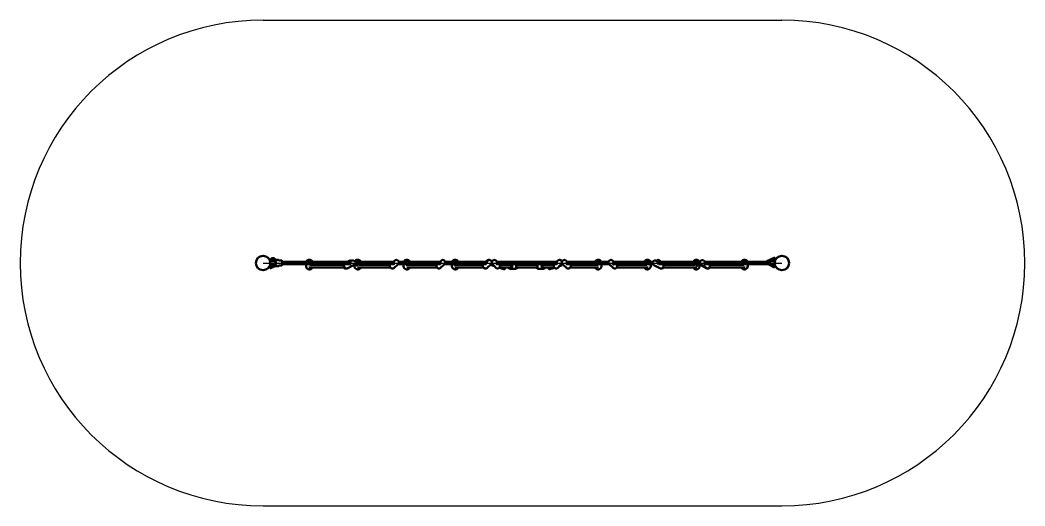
# Model space of a CAD drawing. Header units: millimetres. Extents: x 2839 to 9041, y 2700 to 5700.
import ezdxf

# ---------------------------------------------------------------- set-up
doc = ezdxf.new("R2010")
doc.units = ezdxf.units.MM
doc.header["$LTSCALE"] = 20
doc.layers.add('Viditelná (ISO)', color=7, linetype='Continuous', lineweight=50)

# ---------------------------------------------------------------- blocks, each defined once
blk = doc.blocks.new('VVZ-OP1-03')
for p, q in [((0, 1500), (3202.9, 1500)), ((0, 0), (3202.9, 0)), ((0, -1500), (3202.9, -1500))]:
    blk.add_line(p, q)
for centre, start, end in [((0, 0), 90, 270), ((3202.9, 0), 270, 90)]:
    blk.add_arc(centre, 1500, start, end)
at = {"layer": 'Viditelná (ISO)'}
for p, q in [((44.4, -10.5), (44.4, 10.5)), ((44.4, 10.5), (44.4, -10.5)), ((44.7, 20.2), (44.6, 11)), ((44.7, 20.2), (44.8, 27.3)), ((48.4, 18.4), (44.7, 20.2)), ((44.8, 27.3), (51.2, 24.1)), ((45.4, 11.5), (75.4, 11.5)), ((45.4, 11.5), (75.4, 11.5)), ((48.4, 19.8), (48.4, 12.9)), ((48.9, 20.2), (52, 20.2)), ((64, 11.9), (49.4, 11.9)), ((50.4, 22.2), (70.4, 22.2)), ((50.4, 20.2), (50.4, 22.2)), ((52.4, 29.8), (51.2, 29.1)), ((51.2, 22.2), (51.2, 29.1)), ((55.2, 20.2), (52, 20.2)), ((52.4, 29.8), (53.5, 29.8)), ((53.5, 29.8), (60.4, 29.8)), ((65.7, 20.2), (55.2, 20.2)), ((55.8, 22.2), (55.8, 29.1)), ((60.4, 29.8), (67.4, 29.8)), ((62.5, 11.5), (61.7, 11.9)), ((64, 11.9), (75.9, 11.9)), ((65.1, 22.2), (65.1, 29.1)), ((81.9, 20.2), (65.7, 20.2)), ((67.4, 29.8), (68.4, 29.8)), ((68.4, 29.8), (69.7, 29.1)), ((69.7, 22.2), (69.7, 29.1)), ((70.4, 20.2), (70.4, 22.2)), ((76.1, 11.9), (76.6, 11.7)), ((76.4, -10.5), (76.4, 10.5)), ((76.4, 10.5), (76.4, -10.5)), ((78.4, 3.7), (76.4, 4.7)), ((78.4, -8), (78.4, 8)), ((78.7, 8), (78.4, 8)), ((89.2, 20.2), (81.9, 20.2)), ((89, 8), (89, 8)), ((90.8, 20.2), (89.2, 20.2)), ((91, 8), (91, 8)), ((98.8, 15.5), (115.5, 15.5)), ((128.4, 8), (118.4, 8)), ((118.4, 11), (118.4, -11)), ((536.7, 8), (128.4, 8)), ((268.6, 10), (268.6, 8)), ((302.5, 8), (302.5, 10)), ((529.2, 12.6), (522.5, 8)), ((548.5, 15.1), (534.2, 8)), ((807.6, 8), (566.2, 8)), ((567.1, 10), (567.1, 8)), ((601, 8), (601, 10)), ((813.4, 15.4), (805.2, 8)), ((1094.9, 8), (837, 8)), ((870.4, 10), (870.4, 8)), ((904.3, 8), (904.3, 10)), ((1100.7, 15.4), (1092.4, 8)), ((1382.5, 8), (1124.2, 8)), ((1168.9, 10), (1168.9, 8)), ((1202.8, 8), (1202.8, 10)), ((1382, 14.4), (1376.1, 8)), ((1387.9, 15.4), (1379.6, 8)), ((1413.2, 8), (1411.4, 8)), ((1438.4, 14.1), (1443.7, 8)), ((1814.5, 8), (1442.6, 8)), ((1818.5, 14.1), (1813.2, 8)), ((1845.5, 8), (1843.7, 8)), ((1869, 15.4), (1877.3, 8)), ((2132.7, 8), (1875, 8)), ((2052.1, 10), (2052.1, 8)), ((2086, 8), (2086, 10)), ((2156.2, 15.4), (2164.5, 8)), ((2408.4, 8), (2163.6, 8)), ((2355.7, 10), (2355.7, 8)), ((2389.6, 8), (2389.6, 10)), ((2426.2, 14.3), (2438.6, 8)), ((2697.9, 8), (2434.2, 8)), ((2449.3, 14.4), (2455.2, 8)), ((2657.8, 10), (2657.8, 8)), ((2691.7, 8), (2691.7, 10)), ((2718.7, 15.8), (2730.4, 8)), ((3126.5, 8), (2729, 8)), ((2955.1, 10), (2955.1, 8)), ((2989, 8), (2989, 10)), ((3109, 8), (3109.1, 10.7)), ((3158.8, 33.7), (3109.1, 10.7)), ((3126.5, 10.5), (3126.5, 8)), ((3127.5, 11.5), (3153.3, 11.5)), ((3158.1, 15.5), (3141.4, 15.5)), ((3158.6, 15.6), (3158.8, 33.7)), ((44.4, -0.3), (44.1, -33.7)), ((44.1, -33.7), (59.1, -26.7)), ((75.4, -11.5), (45.4, -11.5)), ((75.4, -11.5), (45.4, -11.5)), ((48.4, -12.9), (48.4, -19.7)), ((48.4, -19.7), (48.4, -19.7)), ((48.9, -20.3), (52, -20.3)), ((49.4, -11.9), (64, -11.9)), ((51.7, -21.2), (69.2, -21.2)), ((52, -20.3), (81.9, -20.3)), ((55.4, -11.5), (55.4, -11.9)), ((55.4, -20.3), (55.4, -21.2)), ((56.5, -26.7), (64.4, -26.7)), ((64, -11.9), (75.9, -11.9)), ((65.5, -11.5), (65.5, -11.9)), ((65.5, -20.3), (65.5, -21.2)), ((68.8, -22.2), (73.1, -20.3)), ((78.7, -8), (78.4, -8)), ((81.9, -20.3), (89.2, -20.3)), ((89, -8), (89, -8)), ((89.2, -20.3), (90.8, -20.3)), ((91, -8), (91, -8)), ((98.8, -15.5), (115.5, -15.5)), ((128.4, -8), (118.4, -8)), ((531.8, -8), (128.4, -8)), ((265.5, -10), (265.5, -20)), ((282.8, -28), (503.3, -28)), ((288.5, -12), (500.3, -12)), ((305.5, -10), (305.5, -12)), ((561.7, -11.9), (518.5, -33.2)), ((538.1, -8), (536, -8)), ((564.1, -10.3), (564.1, -20)), ((804.6, -8), (566.1, -8)), ((585.5, -28), (582.9, -28)), ((786.3, -28), (586.8, -28)), ((784, -12), (588.7, -12)), ((604.1, -10), (604.1, -12)), ((787.3, -8), (786.7, -8.5)), ((833.4, -7), (806.7, -30.9)), ((1091.8, -8), (832.3, -8)), ((867.3, -10), (867.3, -20)), ((880.7, -12), (880.7, -12)), ((886.7, -28), (1073.6, -28)), ((888.6, -12), (1071.2, -12)), ((907.3, -10), (907.3, -12)), ((1074.5, -8), (1073.9, -8.5)), ((1120.6, -7), (1093.9, -30.9)), ((1379, -8), (1119.5, -8)), ((1165.9, -10), (1165.9, -20)), ((1179.6, -12), (1179.6, -12)), ((1184.3, -28), (1360.8, -28)), ((1189.2, -12), (1358.5, -12)), ((1205.9, -10), (1205.9, -12)), ((1361.4, -8), (1359.7, -9.9)), ((1361.7, -8), (1361.1, -8.5)), ((1407.9, -7), (1381.1, -30.9)), ((1417.8, -8), (1406.7, -8)), ((1414.4, -8), (1412.7, -13.3)), ((1412.7, -13.3), (1413.3, -14.6)), ((1413.3, -14.6), (1415.5, -8)), ((1427.7, -19.3), (1413.3, -14.6)), ((1415.8, -5.6), (1437, -29.9)), ((1811.9, -8), (1445, -8)), ((1457.7, -8), (1459.5, -10.1)), ((1486.5, -38.4), (1458.3, -29.2)), ((1526.2, -28), (1459.4, -28)), ((1526.2, -12), (1460.9, -12)), ((1495.8, -9.9), (1489.9, -8)), ((1492.8, -35.2), (1495.2, -28)), ((1559.6, -35), (1524.1, -35)), ((1567.7, -12), (1689.2, -12)), ((1567.7, -28), (1689.2, -28)), ((1697.3, -35), (1732.8, -35)), ((1730.7, -12), (1796, -12)), ((1730.7, -28), (1797.5, -28)), ((1761.1, -9.9), (1767, -8)), ((1761.7, -28), (1764.1, -35.2)), ((1770.4, -38.4), (1798.6, -29.2)), ((1799.2, -8), (1797.4, -10.1)), ((1832, -18.3), (1819.4, -30.5)), ((1841.1, -5.6), (1819.9, -29.9)), ((1829.2, -19.3), (1843.6, -14.6)), ((1850.2, -8), (1839.1, -8)), ((1841.4, -8), (1843.6, -14.6)), ((1844.2, -13.3), (1842.5, -8)), ((1842.8, -8), (1842.6, -8.2)), ((1844.2, -13.3), (1843.6, -14.6)), ((1849, -7), (1875.8, -30.9)), ((2137.4, -8), (1877.9, -8)), ((1895.2, -8), (1895.8, -8.5)), ((2070.2, -28), (1896.1, -28)), ((2068, -12), (1898.4, -12)), ((2049.1, -10), (2049.1, -12)), ((2075.6, -12), (2075.6, -12)), ((2089.1, -10), (2089.1, -20)), ((2136.3, -7), (2163, -30.9)), ((2407.8, -8), (2159.7, -8)), ((2182.4, -8), (2183, -8.5)), ((2183.3, -28), (2376.6, -28)), ((2185.7, -12), (2368.6, -12)), ((2352.7, -9.9), (2352.7, -12)), ((2392.7, -9.9), (2392.7, -19.8)), ((2412.6, -12.5), (2453.2, -33.1)), ((2700.6, -8), (2440.3, -8)), ((2677, -28), (2469.1, -28)), ((2469.9, -8), (2471.6, -9.9)), ((2668.7, -12), (2471.8, -12)), ((2654.8, -10), (2654.8, -12)), ((2694.8, -10), (2694.8, -20)), ((2702.2, -9.3), (2737.3, -32.5)), ((2702.8, -13.7), (2728.9, -27)), ((3126.5, -8), (2732.4, -8)), ((2975.7, -28), (2755.3, -28)), ((2968.8, -12), (2757.7, -12)), ((2952, -9.9), (2952, -12)), ((2992, -9.9), (2992, -19.9)), ((3158.1, -27.3), (3118.9, -8)), ((3126.5, -8), (3126.5, -10.5)), ((3153.3, -11.5), (3127.5, -11.5)), ((3158.1, -15.5), (3141.4, -15.5)), ((3148.5, -15.5), (3158.2, -20.3)), ((3158.2, -20.3), (3158.1, -27.3)), ((3158.2, -20.3), (3158.3, -15.5))]:
    blk.add_line(p, q, dxfattribs=at)
for centre, radius in [((0, 0), 44.4), ((3202.9, 0), 44.5)]:
    blk.add_circle(centre, radius, dxfattribs=at)
for centre, radius, start, end in [((45.4, 10.5), 1, 90, 180), ((45.4, 10.5), 1, 90, 180), ((49.4, 12.9), 1, 180, 270), ((75.4, 10.5), 1, 0, 90), ((75.4, 10.5), 1, 0, 90), ((75.9, 10.9), 1, 35.00754, 90), ((60.4, 0), 20, 324.99246, 35.00754), ((270.6, 10), 2, 146.25101, 180), ((285.5, 0), 20, 33.74899, 146.25101), ((300.5, 10), 2, 0, 33.74899), ((569.1, 10), 2, 146.25101, 180), ((584.1, 0), 20, 33.74899, 146.25101), ((599, 10), 2, 0, 33.74899), ((872.4, 10), 2, 146.25101, 180), ((887.3, 0), 20, 33.74899, 146.25101), ((902.3, 10), 2, 0, 33.74899), ((1170.9, 10), 2, 146.25101, 180), ((1185.9, 0), 20, 33.74899, 146.25101), ((1200.8, 10), 2, 0, 33.74899), ((2054.1, 10), 2, 146.25101, 180), ((2069.1, 0), 20, 33.74899, 146.25101), ((2084, 10), 2, 0, 33.74899), ((2357.7, 10), 2, 146.25101, 180), ((2372.7, 0), 20, 33.74899, 146.25101), ((2387.6, 10), 2, 0, 33.74899), ((2659.8, 10), 2, 146.25101, 180), ((2674.8, 0), 20, 33.74899, 146.25101), ((2689.7, 10), 2, 0, 33.74899), ((2957.1, 10), 2, 146.25101, 180), ((2972, 0), 20, 33.74899, 146.25101), ((2987, 10), 2, 0, 33.74899), ((3127.5, 10.5), 1, 90, 180), ((45.4, -10.5), 1, 180, 270), ((45.4, -10.5), 1, 180, 270), ((49.4, -12.9), 1, 90.00091, 180), ((60.4, -18.4), 9.19, 197.78117, 244.67913), ((60.4, -18.4), 9.19, 295.32087, 342.21883), ((75.4, -10.5), 1, 270, 0), ((75.4, -10.5), 1, 270, 0), ((75.9, -10.9), 1, 270, 324.99246), ((285.5, -20), 20, 180, 336.35236), ((584.1, -20), 20, 180, 336.41908), ((887.3, -20), 20, 180, 336.42182), ((1185.9, -20), 20, 180, 336.41506), ((1488.1, -33.7), 5, 251.9361, 341.9361), ((1494.3, -14.7), 5, 32.39728, 71.9361), ((1762.6, -14.7), 5, 108.0639, 147.60272), ((1768.8, -33.7), 5, 198.0639, 288.0639), ((2069.1, -20), 20, 203.57916, 0), ((2372.7, -19.8), 20, 204.34615, 0), ((2674.8, -20), 20, 203.72409, 0), ((2972, -19.9), 20, 203.96184, 0), ((3127.5, -10.5), 1, 180, 270)]:
    blk.add_arc(centre, radius, start, end, dxfattribs=at)
for centre, major_axis, ratio, start_param, end_param in [((116, 10.1), (-0.61, 5.39), 0.476728, 4.825659, 6.229007), ((128.4, 0), (0, -8), 0.039161, 0, 3.141593), ((128.4, 0), (0, 8), 0.039161, 3.141593, 6.283185), ((3128.5, 0), (0, 8), 0.039161, 1.123211, 2.018382), ((3128.5, 0), (0, -8), 0.039161, 4.264804, 5.159974), ((3140.9, 10.1), (0.61, 5.39), 0.476728, 0.054178, 1.362719), ((116, -10.1), (0.61, 5.39), 0.476728, 3.195771, 4.599119), ((508.5, -20), (-8.6, 12.3), 0.886865, 0.040594, 0.432689), ((508.1, -20.3), (-8, 11.5), 0.886865, 6.162977, 6.643236), ((508.5, -20), (8.6, -12.3), 0.886865, 4.74595, 5.963589), ((511.9, -19.7), (-6.6, 13.5), 0.77966, 0.253976, 3.141593), ((508.1, -20.3), (8, -11.5), 0.886865, 4.770112, 5.852992), ((577.7, -20), (-9.24, 0), 0.866025, 4.713916, 4.713942), ((796.7, -19.7), (-10, 11.2), 0.885025, 0, 3.141593), ((1083.9, -19.7), (-10, 11.2), 0.885025, 0, 3.141593), ((1371.1, -19.7), (-10, 11.2), 0.885025, 0, 3.141593), ((1370.8, -20), (-11, 10.1), 0.903936, 6.182318, 6.479883), ((1370.8, -20), (11, -10.1), 0.903936, 4.531732, 6.145438), ((1370.5, -20.3), (10.3, -9.5), 0.903936, 4.551737, 5.158405), ((1448.3, -20), (-11.3, -9.9), 0.908302, 0, 3.141593), ((1524.1, -20), (0, 15), 0.887341, 0.643501, 1.00826), ((1524.1, -20), (0, -15), 0.887341, 5.274925, 8.781277), ((1523.7, -20), (0, -14), 0.887341, 3.682692, 4.104143), ((1523.7, -20), (0, -14), 0.887341, 5.320635, 8.883678), ((1523.7, -20), (0, -8.5), 0.887341, 5.938484, 9.769479), ((1732.8, -20), (0, -15), 0.887341, 3.785094, 7.291445), ((1733.2, -20), (0, -14), 0.887341, 3.682692, 7.245736), ((1733.2, -20), (0, 8.5), 0.887341, 5.938484, 9.769479), ((1733.2, -20), (0, 14), 0.887341, 5.320635, 5.742086), ((1732.8, -20), (0, -15), 0.887341, 2.133333, 2.498092), ((1808.6, -20), (-11.3, 9.9), 0.908302, 0, 3.141593), ((1809, -19.7), (10.4, -10.8), 0.89422, 6.235416, 6.421936), ((1885.8, -19.7), (-10, -11.2), 0.885025, 0, 3.141593), ((2173, -19.7), (-10, -11.2), 0.885025, 0, 3.141593), ((2460, -19.7), (-6.8, -13.4), 0.806116, 0, 2.906821), ((2460.5, -20), (-11, -10.1), 0.903936, 0.690519, 1.751453), ((2460.8, -20.3), (10.3, 9.5), 0.903936, 4.120285, 4.873041), ((2460.5, -20), (11, 10.1), 0.903936, 6.086488, 6.492417), ((2460.8, -20.3), (10.3, 9.5), 0.903936, 6.165891, 6.248797), ((2745.6, -20), (-8.3, -12.5), 0.8368, 0, 3.071528), ((2748.4, -20), (-6.8, -13.4), 0.824847, 0.218621, 1.38184), ((2748.9, -20.3), (-6.3, -12.5), 0.824847, 0.391272, 1.357001), ((2748.9, -20.3), (6.3, 12.5), 0.824847, 5.76359, 6.239926), ((2748.4, -20), (6.8, 13.4), 0.824847, 5.691995, 6.082175), ((3140.9, -10.1), (-0.61, 5.39), 0.476728, 1.778873, 3.087415)]:
    blk.add_ellipse(centre, major_axis=major_axis, ratio=ratio, start_param=start_param, end_param=end_param, dxfattribs=at)
for points, knots in [([(48.4, 19.8), (48.4, 19.8), (48.5, 19.9), (48.5, 19.9), (48.5, 20), (48.6, 20.1), (48.6, 20.1), (48.7, 20.2), (48.7, 20.2), (48.8, 20.2), (48.8, 20.2), (48.9, 20.2), (48.9, 20.2), (48.9, 20.2)], [0, 0, 0, 0, 0.01613866, 0.01613866, 0.0272666, 0.0272666, 0.0436752, 0.0436752, 0.05366443, 0.05366443, 0.0700997, 0.0700997, 0.07826708, 0.07826708, 0.07826708, 0.07826708]), ([(90.8, 20.2), (91.1, 20.2), (91.3, 20.2), (92.3, 20.1), (93, 19.9), (94.4, 19.3), (95.1, 18.9), (96.2, 17.8), (96.6, 17.2), (97, 16.6)], [0, 0, 0, 0, 0.0702095, 0.0702095, 0.2977462, 0.2977462, 0.525306, 0.525306, 0.7522275, 0.7522275, 0.7522275, 0.7522275]), ([(97, 16.6), (97.1, 16.4), (97.2, 16.2), (97.5, 15.9), (97.7, 15.8), (98.1, 15.6), (98.3, 15.5), (98.6, 15.5), (98.7, 15.5), (98.8, 15.5)], [0, 0, 0, 0, 0.064778, 0.064778, 0.1297972, 0.1297972, 0.1948076, 0.1948076, 0.2149227, 0.2149227, 0.2149227, 0.2149227]), ([(118.4, -11), (118.4, -11), (118.4, -10.9), (118.4, -10.5), (118.4, -10.3), (118.4, -9.7), (118.4, -9.4), (118.4, -8.7), (118.4, -8.2), (118.4, -7.2), (118.4, -6.7), (118.4, -5.5), (118.4, -4.8), (118.4, -3.5), (118.4, -2.8), (118.4, -1.4), (118.4, -0.7), (118.4, 0.7), (118.4, 1.4), (118.4, 2.8), (118.4, 3.5), (118.4, 4.8), (118.4, 5.5), (118.4, 6.7), (118.4, 7.2), (118.4, 8.2), (118.4, 8.7), (118.4, 9.4), (118.4, 9.7), (118.4, 10.3), (118.4, 10.5), (118.4, 10.9), (118.4, 11), (118.4, 11)], [-3.458617, -3.458617, -3.458617, -3.458617, -3.211911, -3.211911, -2.965211, -2.965211, -2.800837, -2.800837, -2.586533, -2.586533, -2.372209, -2.372209, -2.157915, -2.157915, -1.943593, -1.943593, -1.729309, -1.729309, -1.515025, -1.515025, -1.300703, -1.300703, -1.086409, -1.086409, -0.872085, -0.872085, -0.657781, -0.657781, -0.493408, -0.493408, -0.246707, -0.246707, -0.000001, -0.000001, -0.000001, -0.000001]), ([(529.2, 12.6), (530.3, 13.4), (531.7, 14.1), (534.4, 14.8), (535.9, 15), (538.9, 14.9), (540.4, 14.5), (542.6, 13.7), (543.3, 13.3), (544.1, 12.9)], [3.91054, 3.91054, 3.91054, 3.91054, 4.208383, 4.208383, 4.511092, 4.511092, 4.825738, 4.825738, 5.00222, 5.00222, 5.00222, 5.00222]), ([(537.1, 7.9), (537.7, 8.1), (538.2, 8.2), (538.9, 8.1), (539.2, 7.8), (539.5, 6.9), (539.6, 6.2), (539.8, 4.5), (539.9, 3.5), (539.9, 1.5), (539.9, 0.3), (539.9, -2), (539.8, -3.1), (539.6, -5), (539.4, -6), (538.7, -7.5), (538.2, -8), (536.9, -8.6), (536.2, -8.7), (534.7, -8.4), (534, -8.1), (533.4, -7.7)], [-5.246354, -5.246354, -5.246354, -5.246354, -4.933978, -4.933978, -4.604186, -4.604186, -4.276007, -4.276007, -3.947828, -3.947828, -3.619649, -3.619649, -3.29147, -3.29147, -2.961677, -2.961677, -2.631885, -2.631885, -2.302093, -2.302093, -2.036856, -2.036856, -2.036856, -2.036856]), ([(566.7, 7), (566.7, 7), (566.7, 7), (566, 8.5), (565.1, 9.9), (562.9, 12.4), (561.6, 13.4), (558.9, 15.1), (557.5, 15.6), (554.5, 16.2), (553.1, 16.3), (550.5, 15.9), (549.5, 15.5), (548.5, 15.1)], [3.644225, 3.644225, 3.644225, 3.644225, 3.650942, 3.650942, 4.006299, 4.006299, 4.358588, 4.358588, 4.696395, 4.696395, 5.004569, 5.004569, 5.238612, 5.238612, 5.238612, 5.238612]), ([(806.7, 8.8), (807.1, 9.1), (807.3, 9.3), (807.6, 9.1), (807.6, 8.8), (807.6, 7.9), (807.6, 7.2), (807.6, 5.6), (807.6, 4.5), (807.7, 2.5), (807.8, 1.3), (808.1, -1), (808.2, -2.1), (808.4, -4), (808.4, -4.9), (808.3, -6.4), (808, -7), (807.3, -7.7), (806.7, -7.8), (806, -7.7), (805.8, -7.7), (805.7, -7.6)], [-5.26377, -5.26377, -5.26377, -5.26377, -4.933978, -4.933978, -4.604186, -4.604186, -4.276007, -4.276007, -3.947828, -3.947828, -3.619649, -3.619649, -3.29147, -3.29147, -2.961677, -2.961677, -2.631885, -2.631885, -2.302093, -2.302093, -2.241352, -2.241352, -2.241352, -2.241352]), ([(833.4, -7), (834.5, -6), (835.4, -4.9), (836.8, -2.4), (837.3, -1), (837.9, 1.9), (837.9, 3.5), (837.5, 6.5), (837, 8), (835.7, 10.9), (834.8, 12.3), (832.6, 14.7), (831.3, 15.8), (828.5, 17.4), (827, 18), (823.9, 18.7), (822.3, 18.8), (819.2, 18.4), (817.8, 18), (815.3, 16.8), (814.3, 16.2), (813.4, 15.4)], [2.300881, 2.300881, 2.300881, 2.300881, 2.598328, 2.598328, 2.900733, 2.900733, 3.215295, 3.215295, 3.543115, 3.543115, 3.879911, 3.879911, 4.2196, 4.2196, 4.556039, 4.556039, 4.882819, 4.882819, 5.195583, 5.195583, 5.442474, 5.442474, 5.442474, 5.442474]), ([(1094.1, 9), (1094.4, 9.3), (1094.7, 9.5), (1095, 9.4), (1095, 9.1), (1094.9, 8.2), (1094.9, 7.5), (1094.8, 5.8), (1094.8, 4.8), (1094.9, 2.7), (1095, 1.6), (1095.2, -0.7), (1095.3, -1.8), (1095.5, -3.7), (1095.5, -4.7), (1095.3, -6.2), (1095.1, -6.8), (1094.3, -7.5), (1093.8, -7.6), (1093.1, -7.5), (1093.1, -7.5), (1093.1, -7.5)], [-5.26377, -5.26377, -5.26377, -5.26377, -4.933978, -4.933978, -4.604186, -4.604186, -4.276007, -4.276007, -3.947828, -3.947828, -3.619649, -3.619649, -3.29147, -3.29147, -2.961677, -2.961677, -2.631885, -2.631885, -2.302093, -2.302093, -2.29671, -2.29671, -2.29671, -2.29671]), ([(1120.6, -7), (1121.7, -6), (1122.6, -4.9), (1124, -2.4), (1124.5, -1), (1125.1, 1.9), (1125.1, 3.5), (1124.7, 6.5), (1124.2, 8), (1122.9, 10.9), (1122, 12.3), (1119.8, 14.7), (1118.5, 15.8), (1115.7, 17.4), (1114.2, 18), (1111.1, 18.7), (1109.5, 18.8), (1106.5, 18.4), (1105, 18), (1102.6, 16.8), (1101.6, 16.2), (1100.7, 15.4)], [2.319814, 2.319814, 2.319814, 2.319814, 2.617262, 2.617262, 2.919666, 2.919666, 3.234229, 3.234229, 3.562048, 3.562048, 3.898844, 3.898844, 4.238534, 4.238534, 4.574972, 4.574972, 4.901752, 4.901752, 5.214516, 5.214516, 5.461407, 5.461407, 5.461407, 5.461407]), ([(1380, 8), (1380.3, 8.4), (1380.6, 8.7), (1381.6, 9.7), (1382.2, 10.2), (1382.9, 10.9), (1383.2, 11.1), (1383.3, 11.1), (1383.2, 10.8), (1383, 10.1), (1382.8, 9.5), (1382.4, 7.9), (1382.3, 6.9), (1382, 4.9), (1382, 3.8), (1381.9, 1.5), (1381.9, 0.3), (1381.8, -1.7), (1381.7, -2.6), (1381.5, -4), (1381.3, -4.5), (1381, -4.9)], [2.144763, 2.144763, 2.144763, 2.144763, 2.302093, 2.302093, 2.631885, 2.631885, 2.961677, 2.961677, 3.29147, 3.29147, 3.619649, 3.619649, 3.947828, 3.947828, 4.276007, 4.276007, 4.604186, 4.604186, 4.933978, 4.933978, 5.192023, 5.192023, 5.192023, 5.192023]), ([(1382, 14.4), (1383, 15.5), (1384.2, 16.4), (1386.8, 17.8), (1388.2, 18.3), (1391.1, 18.8), (1392.7, 18.8), (1394.3, 18.6), (1394.5, 18.6), (1394.6, 18.5)], [0.6067084, 0.6067084, 0.6067084, 0.6067084, 0.9081704, 0.9081704, 1.2136606, 1.2136606, 1.529079, 1.529079, 1.5574062, 1.5574062, 1.5574062, 1.5574062]), ([(1407.9, -7), (1408.9, -6), (1409.8, -4.9), (1411.2, -2.4), (1411.7, -1), (1412.3, 1.9), (1412.3, 3.5), (1411.9, 6.5), (1411.5, 8), (1410.1, 10.9), (1409.2, 12.3), (1407, 14.7), (1405.7, 15.8), (1402.9, 17.4), (1401.4, 18), (1398.3, 18.7), (1396.7, 18.8), (1393.7, 18.4), (1392.2, 18), (1389.8, 16.8), (1388.8, 16.2), (1387.9, 15.4)], [5.614429, 5.614429, 5.614429, 5.614429, 5.911876, 5.911876, 6.214281, 6.214281, 6.528843, 6.528843, 6.856663, 6.856663, 7.193459, 7.193459, 7.533148, 7.533148, 7.869587, 7.869587, 8.196367, 8.196367, 8.509131, 8.509131, 8.756022, 8.756022, 8.756022, 8.756022]), ([(1438.4, 14.1), (1437.4, 15.2), (1436.2, 16.2), (1433.7, 17.6), (1432.3, 18.2), (1429.3, 18.8), (1427.8, 18.8), (1424.7, 18.5), (1423.1, 18), (1420.2, 16.7), (1418.9, 15.8), (1416.4, 13.6), (1415.4, 12.4), (1413.7, 9.6), (1413.1, 8.1), (1412.5, 5), (1412.4, 3.4), (1412.7, 0.3), (1413.1, -1.2), (1414.3, -3.7), (1415, -4.7), (1415.8, -5.6)], [3.863185, 3.863185, 3.863185, 3.863185, 4.165555, 4.165555, 4.471746, 4.471746, 4.787363, 4.787363, 5.113451, 5.113451, 5.446895, 5.446895, 5.782755, 5.782755, 6.115752, 6.115752, 6.440787, 6.440787, 6.754865, 6.754865, 7.004777, 7.004777, 7.004777, 7.004777]), ([(1444.2, -7.7), (1444, -7.8), (1443.8, -7.9), (1443, -8), (1442.5, -7.9), (1441.9, -7.2), (1441.8, -6.6), (1441.8, -5.1), (1441.9, -4.2), (1442.2, -2.3), (1442.4, -1.2), (1442.7, 1.1), (1442.8, 2.3), (1442.9, 4.3), (1442.9, 5.4), (1442.8, 7), (1442.7, 7.7), (1442.5, 8.6), (1442.5, 8.9), (1442.6, 9.1), (1442.8, 8.9), (1443.1, 8.6)], [2.189088, 2.189088, 2.189088, 2.189088, 2.302093, 2.302093, 2.631885, 2.631885, 2.961677, 2.961677, 3.29147, 3.29147, 3.619649, 3.619649, 3.947828, 3.947828, 4.276007, 4.276007, 4.604186, 4.604186, 4.933978, 4.933978, 5.26377, 5.26377, 5.26377, 5.26377]), ([(1814.5, 9.5), (1814.8, 9.8), (1815, 10), (1815, 9.9), (1814.9, 9.6), (1814.6, 8.8), (1814.5, 8.2), (1814.2, 6.5), (1814.1, 5.5), (1814, 3.5), (1814, 2.3), (1814.2, 0), (1814.3, -1.1), (1814.5, -3.1), (1814.5, -4), (1814.5, -5.6), (1814.3, -6.2), (1813.8, -6.7), (1813.6, -6.8), (1813.3, -6.9)], [-5.26377, -5.26377, -5.26377, -5.26377, -4.933978, -4.933978, -4.604186, -4.604186, -4.276007, -4.276007, -3.947828, -3.947828, -3.619649, -3.619649, -3.29147, -3.29147, -2.961677, -2.961677, -2.631885, -2.631885, -2.432369, -2.432369, -2.432369, -2.432369]), ([(1841.1, -5.6), (1842.1, -4.5), (1842.9, -3.2), (1844, -0.5), (1844.3, 1), (1844.5, 4), (1844.4, 5.5), (1843.6, 8.5), (1843, 10), (1841.3, 12.7), (1840.2, 13.9), (1837.7, 16), (1836.3, 16.9), (1833.3, 18.2), (1831.8, 18.6), (1828.6, 18.8), (1827, 18.7), (1824, 18), (1822.6, 17.3), (1820.3, 15.8), (1819.3, 15), (1818.5, 14.1)], [2.503442, 2.503442, 2.503442, 2.503442, 2.805812, 2.805812, 3.112003, 3.112003, 3.42762, 3.42762, 3.753708, 3.753708, 4.087152, 4.087152, 4.423012, 4.423012, 4.756009, 4.756009, 5.081044, 5.081044, 5.395122, 5.395122, 5.645034, 5.645034, 5.645034, 5.645034]), ([(1831.1, 18.6), (1831.1, 18.6), (1831.2, 18.6), (1832.7, 18.8), (1834.3, 18.7), (1837.3, 18.1), (1838.8, 17.5), (1841.6, 15.9), (1842.9, 14.9), (1845, 12.7), (1845.8, 11.5), (1846.5, 10.2)], [4.148586, 4.148586, 4.148586, 4.148586, 4.16119, 4.16119, 4.476168, 4.476168, 4.803294, 4.803294, 5.138769, 5.138769, 5.436801, 5.436801, 5.436801, 5.436801]), ([(1869, 15.4), (1867.9, 16.3), (1866.7, 17.1), (1864, 18.2), (1862.6, 18.6), (1859.6, 18.8), (1858.1, 18.6), (1855.1, 17.9), (1853.7, 17.3), (1850.9, 15.6), (1849.7, 14.5), (1847.5, 12.1), (1846.6, 10.7), (1845.3, 7.7), (1844.9, 6.2), (1844.6, 3), (1844.7, 1.4), (1845.3, -1.6), (1845.9, -3), (1847.4, -5.3), (1848.2, -6.2), (1849, -7)], [4.014402, 4.014402, 4.014402, 4.014402, 4.31185, 4.31185, 4.614254, 4.614254, 4.928817, 4.928817, 5.256636, 5.256636, 5.593432, 5.593432, 5.933122, 5.933122, 6.26956, 6.26956, 6.59634, 6.59634, 6.909104, 6.909104, 7.155995, 7.155995, 7.155995, 7.155995]), ([(1877.1, -7.8), (1876.8, -8), (1876.4, -8.1), (1875.5, -8.2), (1874.9, -8.1), (1874.1, -7.4), (1873.9, -6.8), (1873.8, -5.3), (1873.8, -4.4), (1874.1, -2.5), (1874.2, -1.4), (1874.5, 0.8), (1874.7, 2), (1874.9, 4.1), (1874.9, 5.1), (1875, 6.8), (1875, 7.5), (1875, 8.4), (1875, 8.7), (1875.3, 8.9), (1875.6, 8.8), (1876, 8.4)], [2.147559, 2.147559, 2.147559, 2.147559, 2.302093, 2.302093, 2.631885, 2.631885, 2.961677, 2.961677, 3.29147, 3.29147, 3.619649, 3.619649, 3.947828, 3.947828, 4.276007, 4.276007, 4.604186, 4.604186, 4.933978, 4.933978, 5.26377, 5.26377, 5.26377, 5.26377]), ([(2156.2, 15.4), (2155.2, 16.3), (2153.9, 17.1), (2151.3, 18.2), (2149.8, 18.6), (2146.9, 18.8), (2145.3, 18.6), (2142.3, 17.9), (2140.9, 17.3), (2138.2, 15.6), (2136.9, 14.5), (2134.8, 12.1), (2133.9, 10.7), (2132.5, 7.7), (2132.1, 6.2), (2131.8, 3), (2131.9, 1.4), (2132.6, -1.6), (2133.1, -3), (2134.6, -5.3), (2135.4, -6.2), (2136.3, -7)], [1.018184, 1.018184, 1.018184, 1.018184, 1.315632, 1.315632, 1.618036, 1.618036, 1.932599, 1.932599, 2.260418, 2.260418, 2.597214, 2.597214, 2.936904, 2.936904, 3.273342, 3.273342, 3.600122, 3.600122, 3.912886, 3.912886, 4.159777, 4.159777, 4.159777, 4.159777]), ([(2160.3, -9.4), (2159.9, -9.1), (2159.7, -8.5), (2159.7, -7.1), (2159.8, -6.2), (2160.2, -4.4), (2160.5, -3.4), (2161.1, -1.2), (2161.4, -0.1), (2161.9, 2), (2162.1, 3), (2162.4, 4.8), (2162.6, 5.5), (2162.8, 6.5), (2163, 6.9), (2163.3, 7.1), (2163.4, 7.1), (2163.5, 7)], [-5.26377, -5.26377, -5.26377, -5.26377, -4.933978, -4.933978, -4.604186, -4.604186, -4.276007, -4.276007, -3.947828, -3.947828, -3.619649, -3.619649, -3.29147, -3.29147, -2.961677, -2.961677, -2.836895, -2.836895, -2.836895, -2.836895]), ([(2426.2, 14.3), (2425, 14.9), (2423.7, 15.3), (2421.1, 15.6), (2419.7, 15.6), (2416.9, 15), (2415.6, 14.5), (2412.9, 13), (2411.7, 12), (2409.7, 9.9), (2408.9, 8.8), (2408.2, 7.7)], [0.873277, 0.873277, 0.873277, 0.873277, 1.152552, 1.152552, 1.440977, 1.440977, 1.751885, 1.751885, 2.086256, 2.086256, 2.374382, 2.374382, 2.374382, 2.374382]), ([(2427.7, 13.5), (2428.1, 13.9), (2428.5, 14.3), (2430.1, 15.8), (2431.5, 16.7), (2434.4, 18), (2436, 18.5), (2439.2, 18.8), (2440.8, 18.7), (2443.8, 18.1), (2445.2, 17.5), (2447.6, 16.1), (2448.5, 15.3), (2449.3, 14.4)], [3.883532, 3.883532, 3.883532, 3.883532, 4.000259, 4.000259, 4.336845, 4.336845, 4.670484, 4.670484, 4.99583, 4.99583, 5.309655, 5.309655, 5.559, 5.559, 5.559, 5.559]), ([(2437.4, -6.6), (2437, -6.3), (2436.7, -5.8), (2436.1, -4.5), (2435.8, -3.6), (2435.4, -1.6), (2435.2, -0.5), (2434.9, 1.8), (2434.8, 3), (2434.5, 5), (2434.4, 5.9), (2434.2, 7.5), (2434.2, 8.1), (2434.3, 8.8), (2434.4, 9.1), (2434.9, 9.2), (2435.4, 9), (2436.3, 8.5), (2436.7, 8.3), (2437.2, 8)], [-5.170276, -5.170276, -5.170276, -5.170276, -4.933978, -4.933978, -4.604186, -4.604186, -4.276007, -4.276007, -3.947828, -3.947828, -3.619649, -3.619649, -3.29147, -3.29147, -2.961677, -2.961677, -2.631885, -2.631885, -2.433588, -2.433588, -2.433588, -2.433588]), ([(2718.7, 15.8), (2717.6, 16.5), (2716.3, 17.1), (2713.6, 17.7), (2712.2, 17.8), (2709.3, 17.6), (2707.9, 17.2), (2705.1, 16.1), (2703.7, 15.3), (2701.3, 13.2), (2700.2, 12), (2698.4, 9.3), (2697.7, 7.8), (2696.7, 4.6), (2696.5, 3), (2696.6, -0.2), (2696.8, -1.7), (2697.9, -4.6), (2698.6, -5.9), (2700.3, -7.9), (2701.2, -8.6), (2702.2, -9.3)], [4.140227, 4.140227, 4.140227, 4.140227, 4.426849, 4.426849, 4.720943, 4.720943, 5.033311, 5.033311, 5.365002, 5.365002, 5.708657, 5.708657, 6.055902, 6.055902, 6.399582, 6.399582, 6.730714, 6.730714, 7.041059, 7.041059, 7.281819, 7.281819, 7.281819, 7.281819]), ([(2730.9, -7.6), (2730.2, -8), (2729.5, -8.4), (2728, -8.6), (2727.3, -8.5), (2726.3, -7.8), (2726, -7.2), (2725.6, -5.7), (2725.5, -4.8), (2725.5, -2.9), (2725.6, -1.8), (2725.8, 0.5), (2725.9, 1.6), (2726.1, 3.7), (2726.2, 4.7), (2726.3, 6.4), (2726.4, 7.1), (2726.7, 8), (2726.8, 8.3), (2727.4, 8.5), (2727.8, 8.4), (2728.3, 8)], [1.993333, 1.993333, 1.993333, 1.993333, 2.302093, 2.302093, 2.631885, 2.631885, 2.961677, 2.961677, 3.29147, 3.29147, 3.619649, 3.619649, 3.947828, 3.947828, 4.276007, 4.276007, 4.604186, 4.604186, 4.933978, 4.933978, 5.26377, 5.26377, 5.26377, 5.26377]), ([(3158.1, 15.5), (3158.4, 15.5), (3158.6, 15.5), (3159, 15.7), (3159.2, 15.8), (3159.5, 16), (3159.7, 16.2), (3159.8, 16.4), (3159.9, 16.5), (3159.9, 16.6)], [0, 0, 0, 0, 0.064778, 0.064778, 0.1297971, 0.1297971, 0.1948076, 0.1948076, 0.2149227, 0.2149227, 0.2149227, 0.2149227]), ([(3159.9, 16.6), (3160.3, 17.2), (3160.7, 17.8), (3161.8, 18.8), (3162.4, 19.2), (3163, 19.5)], [0, 0, 0, 0, 0.226844, 0.226844, 0.4306623, 0.4306623, 0.4306623, 0.4306623]), ([(48.9, -20.3), (48.9, -20.3), (48.9, -20.2), (48.8, -20.2), (48.8, -20.2), (48.7, -20.2), (48.7, -20.2), (48.6, -20.1), (48.6, -20.1), (48.5, -20), (48.5, -19.9), (48.5, -19.9), (48.4, -19.8), (48.4, -19.7)], [0, 0, 0, 0, 0.00876898, 0.00876898, 0.01727788, 0.01727788, 0.03361953, 0.03361953, 0.05012038, 0.05012038, 0.06197906, 0.06197906, 0.07873677, 0.07873677, 0.07873677, 0.07873677]), ([(53.8, -19.5), (53.4, -19.7), (53, -19.9), (52.4, -20.2), (52.1, -20.2), (52, -20.3), (52, -20.3), (52, -20.3)], [-0.3950582, -0.3950582, -0.3950582, -0.3950582, -0.1969169, -0.1969169, 0, 0, 0.0012228, 0.0012228, 0.0012228, 0.0012228]), ([(64, -13.2), (62.6, -14.1), (61.2, -15.1), (58.3, -17), (56.9, -17.8), (55.1, -18.8), (54.5, -19.2), (53.8, -19.5)], [-5.447848, -5.447848, -5.447848, -5.447848, -4.965952, -4.965952, -4.484056, -4.484056, -4.245417, -4.245417, -4.245417, -4.245417]), ([(97, -16.6), (96.6, -17.2), (96.2, -17.8), (95.1, -18.9), (94.4, -19.3), (93, -19.9), (92.3, -20.1), (91.3, -20.2), (91.1, -20.3), (90.8, -20.3)], [0, 0, 0, 0, 0.226844, 0.226844, 0.4544066, 0.4544066, 0.6819433, 0.6819433, 0.7522285, 0.7522285, 0.7522285, 0.7522285]), ([(98.8, -15.5), (98.5, -15.5), (98.3, -15.5), (97.9, -15.7), (97.7, -15.8), (97.4, -16), (97.2, -16.2), (97.1, -16.4), (97, -16.5), (97, -16.6)], [0, 0, 0, 0, 0.064778, 0.064778, 0.1297972, 0.1297972, 0.1948076, 0.1948076, 0.2149225, 0.2149225, 0.2149225, 0.2149225]), ([(265.5, -10), (265.5, -9.8), (265.6, -9.7), (265.6, -9.5), (265.6, -9.4), (265.6, -9.3), (265.7, -9.3), (265.7, -9.1), (265.8, -9), (265.9, -8.7), (266, -8.4), (266.2, -8)], [0, 0, 0, 0, 0.0465025, 0.0465025, 0.0837333, 0.0837333, 0.1260564, 0.1260564, 0.2171065, 0.2171065, 0.4767195, 0.4767195, 0.4767195, 0.4767195]), ([(266, -8.7), (266, -8.7), (266, -8.7), (266.1, -8.6), (266.2, -8.5), (266.3, -8.3), (266.4, -8.1), (266.5, -8)], [0.2557177, 0.2557177, 0.2557177, 0.2557177, 0.324247, 0.324247, 0.4575693, 0.4575693, 0.5681578, 0.5681578, 0.5681578, 0.5681578]), ([(304.6, -8), (304.7, -8.2), (304.8, -8.4), (305, -8.6), (305, -8.7), (305.1, -8.7), (305.1, -8.7), (305.1, -8.7)], [1.0061574, 1.0061574, 1.0061574, 1.0061574, 1.1633262, 1.1633262, 1.3043747, 1.3043747, 1.3183134, 1.3183134, 1.3183134, 1.3183134]), ([(304.8, -8), (305, -8.4), (305.2, -8.7), (305.3, -9.1), (305.4, -9.2), (305.4, -9.3), (305.5, -9.4), (305.5, -9.6), (305.5, -9.6), (305.5, -9.8), (305.5, -9.9), (305.5, -10)], [1.0833992, 1.0833992, 1.0833992, 1.0833992, 1.3471706, 1.3471706, 1.4459639, 1.4459639, 1.4973272, 1.4973272, 1.5261201, 1.5261201, 1.5568802, 1.5568802, 1.5568802, 1.5568802]), ([(561.7, -11.9), (562.9, -11.3), (563.9, -10.5), (565.8, -8.6), (566.5, -7.5), (567.3, -5.8), (567.5, -5.3), (567.7, -4.8)], [2.0970193, 2.0970193, 2.0970193, 2.0970193, 2.3696626, 2.3696626, 2.6529207, 2.6529207, 2.7689952, 2.7689952, 2.7689952, 2.7689952]), ([(585.5, -12.3), (585, -12.2), (584.6, -12.2), (583.4, -12.2), (582.7, -12.2), (581.4, -12.6), (580.7, -12.9), (579.5, -13.6), (578.9, -14), (577.7, -15.2), (577.2, -15.9), (576.7, -17.1), (576.5, -17.4), (576.4, -17.8)], [0.903945, 0.903945, 0.903945, 0.903945, 1.035282, 1.035282, 1.25023, 1.25023, 1.4636, 1.4636, 1.701389, 1.701389, 1.982703, 1.982703, 2.100298, 2.100298, 2.100298, 2.100298]), ([(603.2, -8), (603.4, -8.4), (603.6, -8.7), (603.7, -8.9), (603.7, -8.9), (603.7, -8.9)], [1.0368127, 1.0368127, 1.0368127, 1.0368127, 1.3391167, 1.3391167, 1.4140991, 1.4140991, 1.4140991, 1.4140991]), ([(603.3, -8), (603.5, -8.4), (603.6, -8.7), (603.8, -9), (603.8, -9), (603.8, -9.1), (603.9, -9.1), (603.9, -9.2), (603.9, -9.3), (603.9, -9.3), (603.9, -9.4), (604, -9.5), (604, -9.5), (604, -9.6), (604, -9.7), (604, -9.8), (604, -9.9), (604, -10)], [1.0522663, 1.0522663, 1.0522663, 1.0522663, 1.3425837, 1.3425837, 1.4390144, 1.4390144, 1.4868565, 1.4868565, 1.4984519, 1.4984519, 1.5148927, 1.5148927, 1.5299554, 1.5299554, 1.5534731, 1.5534731, 1.5760915, 1.5760915, 1.5760915, 1.5760915]), ([(867.3, -10), (867.3, -9.8), (867.4, -9.6), (867.4, -9.3), (867.5, -9.3), (867.5, -9.2), (867.5, -9.2), (867.5, -9.1), (867.5, -9.1), (867.6, -9.1), (867.6, -9.1), (867.6, -9.1), (867.6, -9.1), (867.6, -9.1), (867.6, -9.1), (867.6, -9.1), (867.6, -9.1), (867.6, -9), (867.6, -9), (867.6, -9), (867.6, -9), (867.6, -8.9), (867.7, -8.8), (867.9, -8.5), (868, -8.3), (868.1, -8)], [0.0005507, 0.0005507, 0.0005507, 0.0005507, 0.0626398, 0.0626398, 0.0783415, 0.0783415, 0.0901328, 0.0901328, 0.0944538, 0.0944538, 0.0963849, 0.0963849, 0.0995377, 0.0995377, 0.1026425, 0.1026425, 0.1090227, 0.1090227, 0.1281314, 0.1281314, 0.1854455, 0.1854455, 0.3581271, 0.3581271, 0.5625972, 0.5625972, 0.5625972, 0.5625972]), ([(883.5, -13), (884.2, -12.6), (885.5, -12.1), (887, -12), (887.7, -12)], [1.1075291, 1.1075291, 1.1075291, 1.1075291, 1.3768302, 1.6549484, 1.6549484, 1.6549484, 1.6549484]), ([(906.5, -8), (906.7, -8.4), (906.9, -8.7), (907, -8.9), (907, -9), (907.1, -9), (907.1, -9), (907.1, -9)], [1.0443471, 1.0443471, 1.0443471, 1.0443471, 1.3407114, 1.3407114, 1.4374181, 1.4374181, 1.4796045, 1.4796045, 1.4796045, 1.4796045]), ([(906.5, -8), (906.7, -8.4), (906.9, -8.7), (907, -8.9), (907.1, -9), (907.1, -9), (907.1, -9), (907.1, -9.1), (907.1, -9.1), (907.1, -9.1), (907.1, -9.1), (907.1, -9.1), (907.1, -9.1), (907.1, -9.1), (907.1, -9.1), (907.1, -9.1), (907.1, -9.1), (907.1, -9.2), (907.2, -9.2), (907.2, -9.3), (907.2, -9.3), (907.3, -9.5), (907.3, -9.6), (907.3, -9.8), (907.3, -9.9), (907.3, -10)], [1.0447057, 1.0447057, 1.0447057, 1.0447057, 1.3411384, 1.3411384, 1.4366617, 1.4366617, 1.480016, 1.480016, 1.5010472, 1.5010472, 1.5043939, 1.5043939, 1.5069, 1.5069, 1.509414, 1.509414, 1.5145313, 1.5145313, 1.524643, 1.524643, 1.5372044, 1.5372044, 1.5750152, 1.5750152, 1.6024753, 1.6024753, 1.6024753, 1.6024753]), ([(1165.9, -10), (1165.9, -9.9), (1165.9, -9.8), (1165.9, -9.6), (1165.9, -9.6), (1166, -9.4), (1166, -9.4), (1166, -9.3), (1166, -9.3), (1166, -9.2), (1166, -9.2), (1166.1, -9.1), (1166.1, -9.1), (1166.1, -9), (1166.1, -9), (1166.3, -8.7), (1166.4, -8.4), (1166.6, -8)], [0.0000116, 0.0000116, 0.0000116, 0.0000116, 0.0287523, 0.0287523, 0.0538755, 0.0538755, 0.0688049, 0.0688049, 0.0879445, 0.0879445, 0.1073285, 0.1073285, 0.1418486, 0.1418486, 0.2425365, 0.2425365, 0.5171542, 0.5171542, 0.5171542, 0.5171542]), ([(1166.2, -8.9), (1166.2, -8.9), (1166.2, -8.9), (1166.2, -8.8), (1166.3, -8.8), (1166.4, -8.5), (1166.6, -8.3), (1166.7, -8)], [0.2559336, 0.2559336, 0.2559336, 0.2559336, 0.2943408, 0.2943408, 0.4070192, 0.4070192, 0.6206138, 0.6206138, 0.6206138, 0.6206138]), ([(1186, -12.3), (1185.6, -12.3), (1185.1, -12.3), (1184, -12.5), (1183.3, -12.7), (1182, -13.2), (1181.4, -13.6), (1180.2, -14.6), (1179.6, -15.2), (1179.1, -16), (1179, -16.1), (1178.9, -16.3)], [1.2781572, 1.2781572, 1.2781572, 1.2781572, 1.4165675, 1.4165675, 1.631176, 1.631176, 1.8526848, 1.8526848, 2.1202727, 2.1202727, 2.1679557, 2.1679557, 2.1679557, 2.1679557]), ([(1205, -8), (1205.3, -8.4), (1205.4, -8.7), (1205.5, -8.9), (1205.5, -8.9), (1205.5, -8.9)], [1.0324537, 1.0324537, 1.0324537, 1.0324537, 1.3381353, 1.3381353, 1.3947197, 1.3947197, 1.3947197, 1.3947197]), ([(1205.1, -8), (1205.3, -8.4), (1205.5, -8.7), (1205.6, -9), (1205.6, -9.1), (1205.7, -9.2), (1205.7, -9.2), (1205.8, -9.3), (1205.8, -9.4), (1205.8, -9.5), (1205.8, -9.6), (1205.8, -9.7), (1205.9, -9.8), (1205.9, -9.9), (1205.9, -9.9), (1205.9, -10)], [1.0566633, 1.0566633, 1.0566633, 1.0566633, 1.3433644, 1.3433644, 1.4402473, 1.4402473, 1.4896105, 1.4896105, 1.5115884, 1.5115884, 1.5301742, 1.5301742, 1.5543593, 1.5543593, 1.5701797, 1.5701797, 1.5701797, 1.5701797]), ([(1474.4, -12), (1474.5, -11.9), (1474.6, -11.9), (1475.6, -11.4), (1476.7, -11.1), (1478.9, -10.9), (1480.1, -11.1), (1481.6, -11.6), (1482.1, -11.8), (1482.5, -12)], [1.9390219, 1.9390219, 1.9390219, 1.9390219, 1.9723009, 1.9723009, 2.3020931, 2.3020931, 2.6318852, 2.6318852, 2.7805365, 2.7805365, 2.7805365, 2.7805365]), ([(1571.4, -28), (1571.1, -28.4), (1570.8, -28.8), (1569.6, -30.5), (1568.5, -31.6), (1566, -33.4), (1564.6, -34.1), (1562, -34.8), (1560.8, -35), (1559.6, -35)], [3.7219905, 3.7219905, 3.7219905, 3.7219905, 3.8255644, 3.8255644, 4.152161, 4.152161, 4.4650517, 4.4650517, 4.7122428, 4.7122428, 4.7122428, 4.7122428]), ([(1564.4, -28.5), (1563.9, -28.5), (1563.5, -28.3), (1563, -27.4), (1562.9, -26.8), (1562.8, -25.3), (1562.8, -24.3), (1562.8, -22.2), (1562.8, -21.1), (1562.8, -18.9), (1562.8, -17.8), (1562.8, -15.7), (1562.8, -14.7), (1562.9, -13.2), (1563, -12.6), (1563.5, -11.7), (1563.9, -11.5), (1564.9, -11.5), (1565.5, -11.7), (1566.4, -12.2), (1566.5, -12.3), (1566.7, -12.4)], [0, 0, 0, 0, 0.329792, 0.329792, 0.659584, 0.659584, 0.987763, 0.987763, 1.315943, 1.315943, 1.644122, 1.644122, 1.972301, 1.972301, 2.302093, 2.302093, 2.631885, 2.631885, 2.961677, 2.961677, 3.021322, 3.021322, 3.021322, 3.021322]), ([(1566.7, -27.6), (1566.5, -27.7), (1566.4, -27.8), (1565.5, -28.3), (1564.9, -28.5), (1564.4, -28.5)], [4.8738369, 4.8738369, 4.8738369, 4.8738369, 4.9339783, 4.9339783, 5.2637704, 5.2637704, 5.2637704, 5.2637704]), ([(1568, -8), (1569, -8.9), (1570, -9.9), (1571, -11.4), (1571.2, -11.7), (1571.4, -12)], [2.1944508, 2.1944508, 2.1944508, 2.1944508, 2.4860502, 2.4860502, 2.5609023, 2.5609023, 2.5609023, 2.5609023]), ([(1685.5, -12), (1685.8, -11.6), (1686.1, -11.2), (1687.1, -9.7), (1688, -8.8), (1688.9, -8)], [3.7427315, 3.7427315, 3.7427315, 3.7427315, 3.8463053, 3.8463053, 4.109183, 4.109183, 4.109183, 4.109183]), ([(1697.3, -35), (1695.8, -35), (1694.4, -34.8), (1691.7, -33.8), (1690.4, -33.1), (1688, -31.3), (1687, -30.2), (1685.9, -28.6), (1685.7, -28.3), (1685.5, -28)], [1.5913911, 1.5913911, 1.5913911, 1.5913911, 1.8893369, 1.8893369, 2.1921238, 2.1921238, 2.5067912, 2.5067912, 2.5816433, 2.5816433, 2.5816433, 2.5816433]), ([(1692.4, -11.8), (1692.9, -11.8), (1693.3, -12), (1693.8, -12.9), (1693.9, -13.5), (1694, -15), (1694.1, -16), (1694.1, -18.1), (1694.1, -19.2), (1694.1, -21.4), (1694.2, -22.5), (1694.2, -24.6), (1694.2, -25.6), (1694.2, -27), (1694.1, -27.7), (1693.6, -28.5), (1693.2, -28.8), (1692.2, -28.8), (1691.5, -28.5), (1690.6, -28), (1690.4, -27.8), (1690.2, -27.7)], [0, 0, 0, 0, 0.329792, 0.329792, 0.659584, 0.659584, 0.987763, 0.987763, 1.315943, 1.315943, 1.644122, 1.644122, 1.972301, 1.972301, 2.302093, 2.302093, 2.631885, 2.631885, 2.961677, 2.961677, 3.056925, 3.056925, 3.056925, 3.056925]), ([(1690.3, -12.5), (1690.4, -12.5), (1690.4, -12.5), (1691.2, -12), (1691.9, -11.8), (1692.4, -11.8)], [4.9086519, 4.9086519, 4.9086519, 4.9086519, 4.9339783, 4.9339783, 5.2637704, 5.2637704, 5.2637704, 5.2637704]), ([(1782.2, -28), (1781.9, -28.1), (1781.6, -28.2), (1780.2, -28.7), (1779.1, -28.8), (1776.9, -28.7), (1775.9, -28.4), (1775.1, -28)], [2.5371442, 2.5371442, 2.5371442, 2.5371442, 2.6318852, 2.6318852, 2.9616774, 2.9616774, 3.2611186, 3.2611186, 3.2611186, 3.2611186]), ([(1776.6, -28), (1777, -28.1), (1777.4, -28.2), (1778.7, -28.3), (1779.6, -28.2), (1780.4, -28)], [-3.0806037, -3.0806037, -3.0806037, -3.0806037, -2.9616774, -2.9616774, -2.7013011, -2.7013011, -2.7013011, -2.7013011]), ([(1776.7, -12), (1777.5, -11.8), (1778.5, -11.7), (1779.8, -11.8), (1780.2, -11.9), (1780.5, -12)], [0.0694158, 0.0694158, 0.0694158, 0.0694158, 0.3297921, 0.3297921, 0.4487185, 0.4487185, 0.4487185, 0.4487185]), ([(2049.1, -10), (2049.1, -9.9), (2049.1, -9.8), (2049.1, -9.6), (2049.1, -9.5), (2049.2, -9.4), (2049.2, -9.3), (2049.2, -9.3), (2049.2, -9.3), (2049.2, -9.2), (2049.2, -9.2), (2049.3, -9.2), (2049.3, -9.1), (2049.3, -9.1), (2049.3, -9.1), (2049.3, -9.1), (2049.3, -9.1), (2049.4, -9), (2049.4, -8.9), (2049.5, -8.6), (2049.7, -8.4), (2049.9, -8)], [0.000349, 0.000349, 0.000349, 0.000349, 0.0306896, 0.0306896, 0.0606703, 0.0606703, 0.070208, 0.070208, 0.0794982, 0.0794982, 0.0914318, 0.0914318, 0.1021871, 0.1021871, 0.1199401, 0.1199401, 0.1629776, 0.1629776, 0.2921254, 0.2921254, 0.5373382, 0.5373382, 0.5373382, 0.5373382]), ([(2049.4, -9), (2049.4, -9), (2049.4, -9), (2049.4, -8.9), (2049.4, -8.9), (2049.5, -8.7), (2049.6, -8.6), (2049.8, -8.2), (2049.8, -8.1), (2049.9, -8)], [0.2507138, 0.2507138, 0.2507138, 0.2507138, 0.2691454, 0.2691454, 0.3601054, 0.3601054, 0.5653686, 0.5653686, 0.646503, 0.646503, 0.646503, 0.646503]), ([(2088.3, -8), (2088.5, -8.4), (2088.6, -8.7), (2088.7, -8.9), (2088.8, -9), (2088.8, -9)], [1.0398853, 1.0398853, 1.0398853, 1.0398853, 1.3397827, 1.3397827, 1.4316005, 1.4316005, 1.4316005, 1.4316005]), ([(2088.3, -8), (2088.5, -8.4), (2088.7, -8.7), (2088.8, -9), (2088.8, -9), (2088.8, -9.1), (2088.9, -9.1), (2088.9, -9.2), (2088.9, -9.2), (2088.9, -9.2), (2088.9, -9.2), (2088.9, -9.3), (2088.9, -9.3), (2089, -9.4), (2089, -9.4), (2089, -9.5), (2089, -9.6), (2089.1, -9.8), (2089.1, -9.9), (2089.1, -10)], [1.0491768, 1.0491768, 1.0491768, 1.0491768, 1.3420088, 1.3420088, 1.4380892, 1.4380892, 1.4844087, 1.4844087, 1.4974892, 1.4974892, 1.5049996, 1.5049996, 1.5162065, 1.5162065, 1.5292215, 1.5292215, 1.5515968, 1.5515968, 1.5823523, 1.5823523, 1.5823523, 1.5823523]), ([(2165.5, -8), (2165.1, -8.4), (2164.7, -8.8), (2163.5, -9.5), (2162.7, -9.8), (2161.3, -9.9), (2160.7, -9.7), (2160.3, -9.4)], [-0.8648206, -0.8648206, -0.8648206, -0.8648206, -0.6595843, -0.6595843, -0.3297921, -0.3297921, 0, 0, 0, 0]), ([(2352.7, -9.9), (2352.7, -9.7), (2352.7, -9.5), (2352.8, -9.1), (2352.8, -8.9), (2353, -8.5), (2353.1, -8.2), (2353.2, -8)], [0, 0, 0, 0, 0.0964448, 0.0964448, 0.2439065, 0.2439065, 0.3886769, 0.3886769, 0.3886769, 0.3886769]), ([(2353.6, -8.4), (2353.6, -8.4), (2353.6, -8.4), (2353.6, -8.4), (2353.6, -8.4), (2353.7, -8.3), (2353.8, -8.2), (2353.9, -8)], [0.2447954, 0.2447954, 0.2447954, 0.2447954, 0.2515711, 0.2515711, 0.3376829, 0.3376829, 0.4787308, 0.4787308, 0.4787308, 0.4787308]), ([(2391.5, -8), (2391.5, -8.1), (2391.6, -8.2), (2391.7, -8.4), (2391.8, -8.4), (2391.8, -8.4), (2391.8, -8.4), (2391.8, -8.4)], [0.9163015, 0.9163015, 0.9163015, 0.9163015, 0.9985013, 0.9985013, 1.1387961, 1.1387961, 1.1497747, 1.1497747, 1.1497747, 1.1497747]), ([(2392.2, -8), (2392.3, -8.3), (2392.4, -8.6), (2392.6, -9.2), (2392.7, -9.4), (2392.7, -9.9)], [1.1721643, 1.1721643, 1.1721643, 1.1721643, 1.349006, 1.349006, 1.5584375, 1.5584375, 1.5584375, 1.5584375]), ([(2407, -6.3), (2407.1, -6.6), (2407.2, -6.8), (2407.9, -8.3), (2408.8, -9.5), (2410.7, -11.3), (2411.6, -12), (2412.6, -12.5)], [3.4158885, 3.4158885, 3.4158885, 3.4158885, 3.4687517, 3.4687517, 3.7778191, 3.7778191, 4.0148692, 4.0148692, 4.0148692, 4.0148692]), ([(2654.8, -10), (2654.8, -9.8), (2654.8, -9.7), (2654.8, -9.5), (2654.8, -9.5), (2654.9, -9.3), (2654.9, -9.2), (2655, -8.9), (2655.1, -8.7), (2655.3, -8.3), (2655.3, -8.2), (2655.4, -8)], [0, 0, 0, 0, 0.0475376, 0.0475376, 0.0924171, 0.0924171, 0.1580388, 0.1580388, 0.3446505, 0.3446505, 0.4574909, 0.4574909, 0.4574909, 0.4574909]), ([(2655.3, -8.6), (2655.3, -8.6), (2655.3, -8.6), (2655.4, -8.5), (2655.4, -8.5), (2655.6, -8.2), (2655.6, -8.1), (2655.7, -8)], [0.2524019, 0.2524019, 0.2524019, 0.2524019, 0.3170851, 0.3170851, 0.4477612, 0.4477612, 0.5444494, 0.5444494, 0.5444494, 0.5444494]), ([(2682.8, -21), (2682.8, -20.3), (2682.7, -19.7), (2682.4, -18.5), (2682.1, -17.9), (2681.5, -16.7), (2681, -16.1), (2679.9, -14.9), (2679.2, -14.4), (2677.6, -13.6), (2676.7, -13.4), (2675.2, -13.2), (2674.7, -13.2), (2674.2, -13.2)], [0, 0, 0, 0, 0.192032, 0.192032, 0.395115, 0.395115, 0.636714, 0.636714, 0.918968, 0.918968, 1.196855, 1.196855, 1.355766, 1.355766, 1.355766, 1.355766]), ([(2693.8, -8), (2693.8, -8), (2693.8, -8), (2693.9, -8.2), (2694, -8.4), (2694.1, -8.6), (2694.2, -8.6), (2694.2, -8.6)], [0.9888744, 0.9888744, 0.9888744, 0.9888744, 1.0011973, 1.0011973, 1.1599551, 1.1599551, 1.2805755, 1.2805755, 1.2805755, 1.2805755]), ([(2694.1, -8), (2694.3, -8.4), (2694.4, -8.7), (2694.6, -9.1), (2694.6, -9.2), (2694.7, -9.4), (2694.7, -9.5), (2694.7, -9.7), (2694.7, -9.8), (2694.7, -10)], [1.1008159, 1.1008159, 1.1008159, 1.1008159, 1.3487988, 1.3487988, 1.4484903, 1.4484903, 1.4997139, 1.4997139, 1.5548901, 1.5548901, 1.5548901, 1.5548901]), ([(2702.8, -13.7), (2701.6, -13.1), (2700.5, -12.3), (2698.6, -10.3), (2697.9, -9.2), (2697.3, -8)], [5.4697816, 5.4697816, 5.4697816, 5.4697816, 5.753585, 5.753585, 6.0389565, 6.0389565, 6.0389565, 6.0389565]), ([(2707.4, -15.7), (2706.9, -15.4), (2706.1, -15), (2704.5, -13.9), (2703.6, -13.2), (2702, -11.7), (2701.2, -10.8), (2700.3, -9.2), (2700, -8.6), (2699.8, -8)], [-5.26377, -5.26377, -5.26377, -5.26377, -4.933978, -4.933978, -4.604186, -4.604186, -4.276007, -4.276007, -4.082251, -4.082251, -4.082251, -4.082251]), ([(2708.5, -13.4), (2708.5, -13.6), (2708.5, -13.7), (2708.7, -14.5), (2708.8, -15.1), (2708.9, -15.8), (2708.8, -16.1), (2708.4, -16.1), (2708, -16), (2707.4, -15.7)], [-1.03539, -1.03539, -1.03539, -1.03539, -0.987763, -0.987763, -0.659584, -0.659584, -0.329792, -0.329792, 0, 0, 0, 0]), ([(2952, -9.9), (2952, -9.8), (2952.1, -9.7), (2952.1, -9.4), (2952.1, -9.3), (2952.2, -9), (2952.3, -8.7), (2952.5, -8.3), (2952.5, -8.2), (2952.6, -8)], [0, 0, 0, 0, 0.0631919, 0.0631919, 0.1388038, 0.1388038, 0.3247554, 0.3247554, 0.4235785, 0.4235785, 0.4235785, 0.4235785]), ([(2952.7, -8.5), (2952.7, -8.5), (2952.8, -8.5), (2952.8, -8.5), (2952.8, -8.4), (2953, -8.2), (2953, -8.1), (2953.1, -8)], [0.2488197, 0.2488197, 0.2488197, 0.2488197, 0.2916705, 0.2916705, 0.3996826, 0.3996826, 0.5079476, 0.5079476, 0.5079476, 0.5079476]), ([(2991, -8), (2991, -8.1), (2991, -8.1), (2991.2, -8.3), (2991.2, -8.4), (2991.3, -8.5), (2991.3, -8.5), (2991.3, -8.5)], [0.9541554, 0.9541554, 0.9541554, 0.9541554, 1.0005297, 1.0005297, 1.1512005, 1.1512005, 1.2128258, 1.2128258, 1.2128258, 1.2128258]), ([(2991.5, -8), (2991.6, -8.4), (2991.7, -8.7), (2991.9, -9.1), (2991.9, -9.2), (2992, -9.5), (2992, -9.7), (2992, -9.9)], [1.1346861, 1.1346861, 1.1346861, 1.1346861, 1.3501413, 1.3501413, 1.4517741, 1.4517741, 1.5554557, 1.5554557, 1.5554557, 1.5554557]), ([(3159.9, -16.6), (3159.8, -16.4), (3159.7, -16.2), (3159.4, -15.9), (3159.2, -15.8), (3158.8, -15.6), (3158.6, -15.5), (3158.3, -15.5), (3158.2, -15.5), (3158.1, -15.5)], [0, 0, 0, 0, 0.064778, 0.064778, 0.1297971, 0.1297971, 0.1948075, 0.1948075, 0.2149225, 0.2149225, 0.2149225, 0.2149225]), ([(3163, -19.5), (3162.4, -19.2), (3161.8, -18.8), (3160.7, -17.8), (3160.3, -17.2), (3159.9, -16.6)], [0.3215772, 0.3215772, 0.3215772, 0.3215772, 0.5253062, 0.5253062, 0.7522276, 0.7522276, 0.7522276, 0.7522276])]:
    blk.add_open_spline(points, degree=3, knots=knots, dxfattribs=at)
for points, weights in [([(51.2, 29.1), (52.4, 29.8), (53.5, 29.8)], [1.92257295378, 2.07128448929, 2.07128448929]), ([(53.5, 29.8), (54.6, 29.8), (55.8, 29.1)], [2.13824500548, 2.13824500548, 1.9847259216]), ([(55.8, 29.1), (58.3, 29.8), (60.4, 29.8)], [1.98472592094, 2.13824500548, 2.13824500548]), ([(60.4, 29.8), (62.6, 29.8), (65.1, 29.1)], [2.13824500548, 2.13824500548, 1.9847259216]), ([(65.1, 29.1), (66.3, 29.8), (67.4, 29.8)], [1.98472592094, 2.13824500548, 2.13824500548]), ([(67.4, 29.8), (68.4, 29.8), (69.7, 29.1)], [2.13824500548, 2.13824500548, 1.9847259216])]:
    blk.add_rational_spline(points, weights, degree=2, dxfattribs=at)
for points in [[(97, 16.6), (97, 16.6), (97, 16.6), (97, 16.6)], [(805.9, 8), (806.2, 8.3), (806.5, 8.6), (806.7, 8.8)], [(1093.1, 8), (1093.5, 8.4), (1093.8, 8.8), (1094.1, 9)], [(1443.1, 8.6), (1443.2, 8.4), (1443.4, 8.2), (1443.5, 8)], [(1813.3, 8), (1813.8, 8.7), (1814.2, 9.2), (1814.5, 9.5)], [(1876, 8.4), (1876.1, 8.3), (1876.3, 8.2), (1876.4, 8)], [(2728.3, 8), (2728.4, 8), (2728.5, 7.9), (2728.7, 7.7)], [(3159.9, 16.6), (3159.9, 16.6), (3159.9, 16.6), (3159.9, 16.6)], [(97, -16.6), (97, -16.6), (97, -16.6), (97, -16.6)], [(305.5, -10), (305.5, -10), (305.5, -10), (305.5, -10)], [(576.1, -19), (576.2, -18.6), (576.3, -18.2), (576.4, -17.8)], [(576.1, -19), (576.1, -19.4), (576.1, -19.8), (576.1, -20.1)], [(604.1, -10), (604.1, -10), (604.1, -10), (604.1, -10)], [(867.3, -10), (867.3, -10), (867.3, -10), (867.3, -10)], [(867.9, -8.4), (868, -8.3), (868.1, -8.2), (868.1, -8)], [(1205.9, -10), (1205.9, -10), (1205.9, -10), (1205.9, -10)], [(1842.7, -8), (1842.7, -8.1), (1842.6, -8.1), (1842.6, -8.2)], [(2089.1, -10), (2089.1, -10), (2089.1, -10), (2089.1, -10)], [(2392.7, -9.9), (2392.7, -9.9), (2392.7, -9.9), (2392.7, -9.9)], [(2694.8, -10), (2694.8, -10), (2694.8, -10), (2694.8, -10)], [(2992, -9.9), (2992, -9.9), (2992, -9.9), (2992, -9.9)]]:
    blk.add_open_spline(points, degree=3, dxfattribs=at)

msp = doc.modelspace()

# ---------------------------------------------------------------- block references
msp.add_blockref('VVZ-OP1-03', (4338.55, 4200))

doc.saveas('drawing.dxf')
